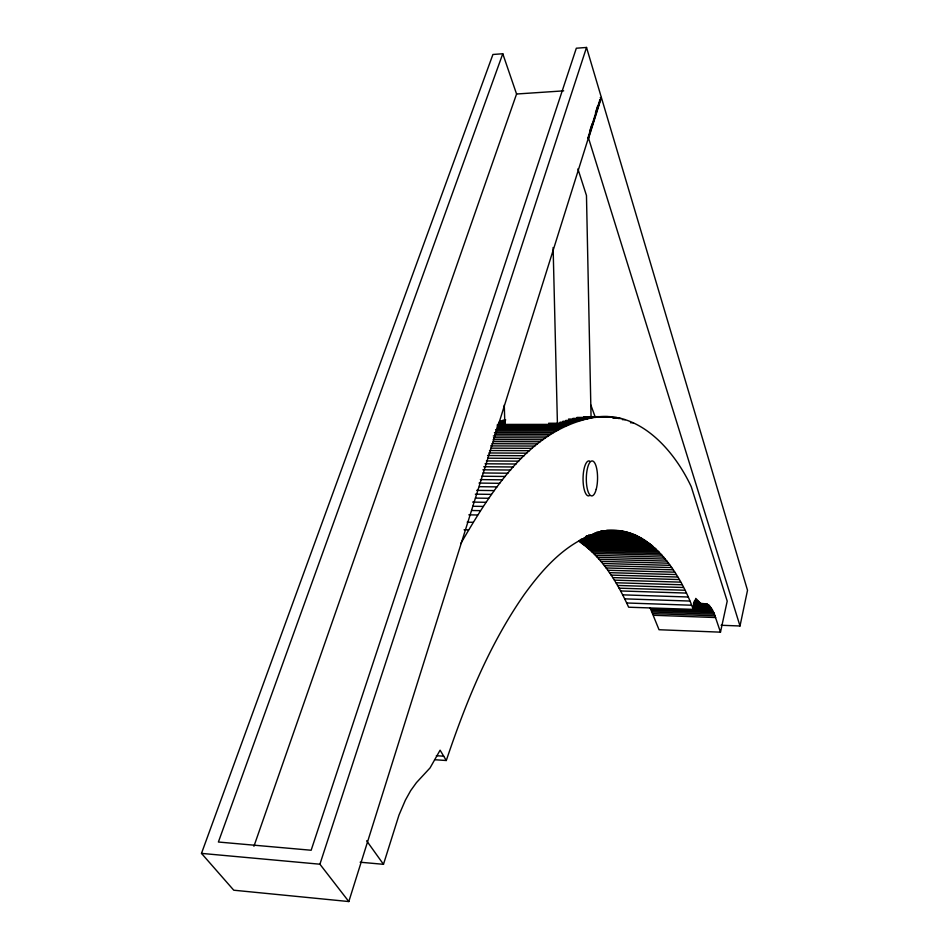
<?xml version="1.0" encoding="UTF-8"?>
<svg xmlns="http://www.w3.org/2000/svg" width="949" height="949" viewBox="0 0 949 949"><rect width="100%" height="100%" fill="white"/><g stroke="black" fill="none" stroke-linecap="round" stroke-linejoin="round"><path stroke-width="1.42" d="M740.006 625.984L747.515 590.29L601.381 97.522L588.594 138.329L740.006 625.984L721.086 625.261M650.101 607.811L659.033 629.733L720.481 632.164L727.207 601.132L691.275 486.778C673.826 449.446 637.74 408.461 591.903 417.833C528.391 430.573 490.918 491.938 460.692 543.658M360.146 862.214L383.479 864.314L399.007 815.001L405.365 800.185L410.68 790.624L416.445 782.628L430.063 767.907L440.099 750.173L446.291 760.517L434.571 759.722M589.803 130.95L591.986 124.011M595.462 112.907L597.645 105.98M599.97 99.526L587.775 138.376L588.594 138.329M348.817 901.55L601.239 97.035L586.529 47.45L576.328 48.221L311.153 850.245L218.389 842.024L502.78 53.749L492.922 54.484L201.485 853.388L233.762 890.209L348.817 901.55L319.908 864.207L201.485 853.388M319.908 864.207L586.529 47.45M446.291 760.517C465.829 702.474 489.126 644.751 524.406 594.299C541.689 570.491 562.199 546.921 590.064 535.533C641.002 512.946 678.772 568.487 693.256 609.495L695.783 598.392L700.54 603.362L706.471 603.884L708.927 605.213L713.885 612.746L720.481 632.164M253.929 846.283L516.564 94.01L502.78 53.749M505.639 419.802L499.447 421.344L505.343 421.332M516.564 94.01L563.682 90.855M601.061 97.593L600.254 97.652L601.203 98.091M587.621 137.89L588.439 137.842M589.246 416.682L607.763 416.635M583.896 416.836L610.326 416.777M584.11 417.074L612.52 416.979M576.968 417.43L594.608 417.394M612.413 417.607L616.862 417.596M577.146 417.868L591.903 417.833M613.09 418.023L618.997 418.011M572.888 418.402L589.175 418.379M618.179 418.485L621.12 418.485M573.054 418.746L587.609 418.723M568.522 419.078L586.031 419.055M568.605 419.707L583.244 419.683M622.378 419.648L625.308 419.648M502.555 420.526L505.497 420.514M565.746 420.431L580.444 420.419M562.876 421.273L577.633 421.249M499.281 422.269L505.212 422.258M559.993 422.21L574.797 422.186M630.504 422.756L633.457 422.744M499.02 423.29L504.844 423.29M548.605 423.254L571.939 423.23M497.347 424.428L569.08 424.381M497.134 425.662L566.185 425.65M496.932 427.014L563.291 427.014M497.146 428.296L560.764 428.307M495.568 429.648L558.214 429.683M495.734 431.095L555.663 431.143M494.441 432.637L553.101 432.697M494.619 434.251L550.515 434.334M493.338 435.959L547.929 436.066M493.527 437.762L545.331 437.88M493.136 439.66L542.721 439.778M493.29 441.641L540.1 441.783M491.973 443.717L537.466 443.871M490.669 445.888L534.833 446.054M490.835 448.153L532.175 448.331M489.53 450.514L529.518 450.704M488.901 452.97L526.849 453.171M487.572 455.52L524.168 455.734M487.703 458.189L521.487 458.391M486.386 460.941L518.795 461.155M485.058 463.788L516.09 464.014M483.741 466.742L513.373 466.979M482.899 469.802L510.657 470.04M483.029 472.97L507.94 473.207M481.689 476.232L505.2 476.469M480.348 479.601L502.472 479.838M479.02 483.077L499.72 483.314M479.482 486.683L496.968 486.896M476.671 490.36L494.215 490.586M475.33 494.156L491.452 494.382M475.461 498.095L488.688 498.284M472.649 502.092L485.924 502.294M472.792 506.256L483.148 506.422M471.617 510.503L480.372 510.657M468.818 514.844L477.596 514.999M467.169 522.175L473.053 522.294M606.221 530.396L616.862 530.645M606.945 530.527L618.653 530.764M606.625 530.681L620.432 530.954M606.186 530.871L622.212 531.203M601.725 531.049L623.967 531.511M600.587 531.203L604.976 531.298M600.575 531.357L625.711 531.867M600.895 531.737L627.431 532.294M596.802 532.092L629.151 532.769M464.073 529.791L468.498 529.886M597.111 532.603L630.86 533.302M594.501 533.101L632.544 533.896M594.809 533.706L634.217 534.536M592.212 534.311L635.877 535.236M588.617 534.951L637.526 535.995M587.419 535.699L639.163 536.802M586.375 535.794L589.305 535.865M586.221 536.493L640.789 537.668M585.023 537.336L642.39 538.593M583.825 538.237L643.98 539.566M581.168 539.151L645.569 540.586M579.969 540.159L647.135 541.665M648.677 542.792L578.783 541.203C602.081 557.039 617.158 582.069 628.641 607.218L712.58 610.017M580.491 542.377L650.219 543.967M582.188 543.587L651.749 545.201M583.872 544.856L653.256 546.482M585.533 546.173L654.751 547.81M587.194 547.537L656.234 549.186M588.831 548.961L657.704 550.622M590.444 550.42L659.164 552.093M592.057 551.927L660.599 553.623M593.647 553.492L662.034 555.201M595.486 555.367L663.671 557.099M597.312 557.312L665.308 559.056M599.104 559.317L666.922 561.084M600.883 561.393L668.511 563.184M602.639 563.516L670.077 565.331M604.383 565.711L671.643 567.549M606.103 567.965L673.173 569.827M607.799 570.278L674.692 572.164M609.472 572.662L676.186 574.572M611.132 575.094L677.669 577.039M612.769 577.597L679.128 579.554M614.383 580.147L680.575 582.14M615.984 582.757L681.987 584.786M617.55 585.438L683.399 587.49M619.116 588.166L684.787 590.242M620.646 590.954L686.151 593.066M622.71 594.845L687.978 597.004M694.49 600.515L697.408 600.61M624.727 598.855L689.781 601.049M695.024 601.12L697.942 601.215M694.11 601.619L698.476 601.773M694.632 602.117L698.998 602.259M693.707 602.485L699.52 602.686M694.217 602.852L700.03 603.054M694.727 603.161L700.54 603.362M693.79 603.362L706.471 603.884M693.494 603.552L707.313 604.181M693.482 604.122L708.132 604.632M694.288 604.703L708.927 605.213M626.708 602.983L691.536 605.225M693.624 605.367L709.698 605.925M692.948 606.162L710.445 606.767M693.695 607.123L711.181 607.74M692.972 608.155L711.892 608.819M650.848 609.104L713.245 611.334M651.583 610.504L713.885 612.746M652.283 612.01L714.514 614.252M652.959 613.6L715.107 615.854M653.612 615.272L715.688 617.55M436.362 755.701L443.705 756.199M366.646 840.802L383.479 864.314M590.847 405.021L595.403 417.536M577.905 168.898L586.47 195.518L591.061 417.097M504.275 405.057L504.856 424.25M553.113 247.535L557.419 423.479M589.27 495.734A17.485 5.647 -89.3 0 1 583.054 478.355A17.485 5.647 -89.3 0 1 589.685 461.095M596.233 489.257A17.497 5.623 -89.3 0 0 592.935 461.119A17.497 5.623 -89.3 0 0 586.648 484.939A17.497 5.623 -89.3 0 0 596.233 489.257"/></g></svg>
